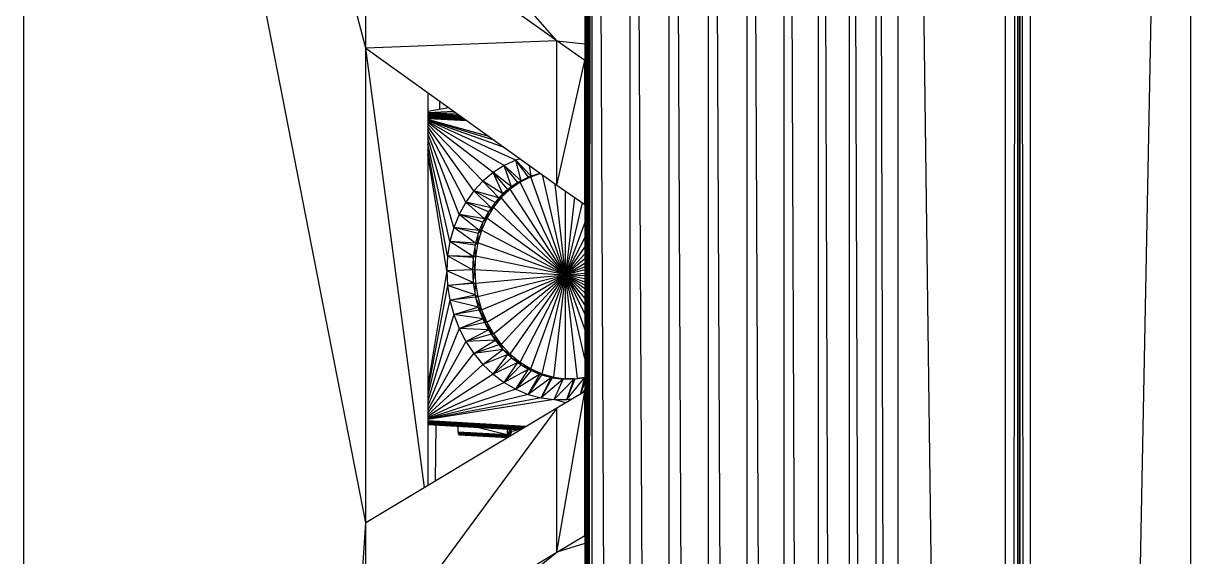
# Model space of a CAD drawing. Header units: millimetres. Extents: x -72 to 40, y 37 to 183.
# Drawn here: x 21.55 to 40.18, y 133.21 to 141.72 of the extents above; entities that cross this region are included whole.
import ezdxf

# ---------------------------------------------------------------- set-up
doc = ezdxf.new("R2010")
doc.units = ezdxf.units.MM
doc.layers.add('Shape2DView002', color=7, linetype='CONTINUOUS')

msp = doc.modelspace()

# ---------------------------------------------------------------- linework, layer by layer
at = {"layer": 'Shape2DView002'}
for p, q in [((40.182, 175.283), (37.622, 40.961)), ((40.182, 41.989), (40.182, 175.283)), ((37.418, 174.194), (37.225, 40.86)), ((37.456, 174.203), (37.418, 40.9)), ((37.418, 174.194), (37.418, 40.9)), ((37.622, 40.961), (37.456, 174.203)), ((37.456, 174.203), (37.456, 40.909)), ((37.622, 174.255), (37.622, 40.961)), ((37.225, 40.86), (37.225, 174.154)), ((35.516, 40.551), (35.516, 173.845)), ((37.225, 40.86), (35.516, 173.845)), ((30.514, 72.911), (30.632, 173.663)), ((30.632, 173.663), (30.514, 75.21)), ((30.632, 173.663), (30.514, 78.194)), ((30.632, 173.663), (30.514, 80.492)), ((30.632, 173.663), (30.514, 88.071)), ((30.632, 173.663), (30.514, 90.369)), ((30.632, 173.663), (30.514, 93.354)), ((30.632, 173.663), (30.514, 95.652)), ((30.632, 173.663), (30.514, 103.231)), ((30.632, 173.663), (30.514, 105.529)), ((30.632, 173.663), (30.514, 108.513)), ((30.632, 173.663), (30.514, 110.812)), ((30.632, 173.663), (30.514, 118.39)), ((30.632, 173.663), (30.514, 120.689)), ((30.632, 173.663), (30.514, 123.673)), ((30.632, 173.663), (30.514, 125.971)), ((30.632, 173.663), (30.514, 133.55)), ((30.632, 173.663), (30.514, 135.848)), ((30.632, 173.663), (30.514, 138.833)), ((30.632, 173.663), (30.514, 141.131)), ((30.632, 40.369), (30.632, 173.663)), ((31.235, 40.352), (30.632, 173.663)), ((31.235, 40.352), (31.235, 173.646)), ((31.858, 40.344), (31.235, 173.646)), ((31.858, 40.344), (31.858, 173.638)), ((32.485, 40.346), (31.858, 173.638)), ((32.485, 40.346), (32.485, 173.64)), ((33.102, 40.358), (32.485, 173.64)), ((33.102, 40.358), (33.102, 173.652)), ((33.692, 40.38), (33.102, 173.652)), ((33.692, 40.38), (33.692, 173.674)), ((34.241, 40.411), (33.692, 173.674)), ((34.241, 40.411), (34.241, 173.705)), ((34.736, 40.451), (34.241, 173.705)), ((34.736, 40.451), (34.736, 173.745)), ((35.165, 40.498), (34.736, 173.745)), ((35.165, 40.498), (35.165, 173.792)), ((35.516, 40.551), (35.165, 173.792)), ((27.019, 133.751), (21.552, 161.751)), ((21.552, 161.751), (21.552, 52.828)), ((27.019, 141.329), (21.552, 161.751)), ((30.514, 148.71), (30.514, 141.131)), ((30.064, 141.441), (28.006, 143.806)), ((27.019, 141.329), (27.019, 143.628)), ((30.064, 141.441), (27.019, 143.628)), ((30.064, 141.441), (27.019, 141.329)), ((30.064, 139.142), (30.064, 141.441)), ((30.514, 141.131), (30.064, 141.441)), ((30.064, 141.441), (30.514, 141.398)), ((27.019, 133.751), (27.019, 141.329)), ((27.019, 141.329), (30.064, 139.142)), ((27.954, 134.314), (27.019, 141.329)), ((30.064, 139.142), (30.514, 141.131)), ((30.514, 138.833), (30.514, 141.131)), ((28.006, 140.621), (28.006, 134.345)), ((28.196, 140.484), (28.195, 140.353)), ((28.006, 140.319), (28.341, 140.38)), ((28.006, 140.302), (28.423, 140.321)), ((28.006, 140.295), (28.467, 140.289)), ((28.006, 140.29), (28.507, 140.261)), ((28.006, 140.289), (28.508, 140.26)), ((28.006, 140.289), (28.509, 140.259)), ((28.006, 140.287), (28.51, 140.258)), ((28.006, 140.286), (28.513, 140.257)), ((28.006, 140.286), (28.514, 140.256)), ((28.006, 140.283), (28.516, 140.254)), ((28.006, 140.281), (28.52, 140.251)), ((28.006, 140.281), (28.521, 140.25)), ((28.006, 140.278), (28.525, 140.247)), ((28.006, 140.274), (28.529, 140.244)), ((28.006, 140.274), (28.532, 140.243)), ((28.006, 140.27), (28.536, 140.239)), ((28.006, 140.262), (28.547, 140.232)), ((28.006, 140.262), (28.549, 140.23)), ((28.006, 140.252), (28.561, 140.222)), ((28.006, 140.252), (28.564, 140.219)), ((28.006, 140.242), (28.577, 140.21)), ((28.006, 140.241), (28.58, 140.208)), ((28.006, 140.23), (28.594, 140.198)), ((28.006, 140.23), (28.598, 140.195)), ((28.006, 140.218), (28.612, 140.185)), ((28.006, 140.218), (28.615, 140.183)), ((28.006, 140.207), (28.629, 140.173)), ((28.006, 140.206), (28.633, 140.17)), ((28.985, 139.917), (28.006, 140.186)), ((29.065, 139.86), (28.006, 140.183)), ((29.24, 139.734), (28.006, 140.178)), ((29.414, 139.541), (28.006, 140.17)), ((29.226, 139.455), (28.006, 140.157)), ((29.049, 139.343), (28.006, 140.14)), ((28.006, 140.114), (28.886, 139.207)), ((28.74, 139.049), (28.006, 140.079)), ((28.613, 138.87), (28.006, 140.031)), ((28.506, 138.674), (28.006, 139.967)), ((28.421, 138.464), (28.006, 139.888)), ((28.36, 138.242), (28.006, 139.797)), ((28.322, 138.012), (28.006, 139.706)), ((28.31, 137.776), (28.006, 139.635)), ((29.414, 139.541), (29.226, 139.455)), ((29.48, 139.561), (29.414, 139.541)), ((29.495, 139.211), (29.414, 139.541)), ((29.614, 139.268), (29.414, 139.541)), ((29.654, 139.284), (29.414, 139.541)), ((29.226, 139.455), (29.049, 139.343)), ((29.345, 139.116), (29.226, 139.455)), ((29.444, 139.182), (29.226, 139.455)), ((29.495, 139.211), (29.226, 139.455)), ((29.654, 139.284), (29.631, 139.453)), ((28.886, 139.207), (28.74, 139.049)), ((29.049, 139.343), (28.886, 139.207)), ((29.143, 138.936), (28.886, 139.207)), ((29.207, 139.001), (28.886, 139.207)), ((29.207, 139.001), (29.049, 139.343)), ((29.286, 139.07), (29.049, 139.343)), ((29.345, 139.116), (29.049, 139.343)), ((29.481, 139.188), (29.323, 139.077)), ((29.444, 139.182), (29.323, 139.077)), ((29.444, 139.182), (29.345, 139.116)), ((29.495, 139.211), (29.444, 139.182)), ((29.481, 139.188), (29.444, 139.182)), ((29.651, 139.274), (29.481, 139.188)), ((29.614, 139.268), (29.481, 139.188)), ((29.481, 139.188), (29.495, 139.211)), ((30.206, 137.71), (29.481, 139.188)), ((29.614, 139.268), (29.495, 139.211)), ((29.654, 139.284), (29.614, 139.268)), ((29.651, 139.274), (29.614, 139.268)), ((29.651, 139.274), (29.793, 139.327)), ((29.808, 139.326), (29.651, 139.274)), ((29.651, 139.274), (29.654, 139.284)), ((30.206, 137.71), (29.651, 139.274)), ((29.793, 139.327), (29.654, 139.284)), ((29.793, 139.327), (29.781, 139.345)), ((29.804, 139.329), (29.793, 139.327)), ((29.803, 139.329), (29.793, 139.327)), ((30.206, 137.71), (29.837, 139.305)), ((28.74, 139.049), (28.613, 138.87)), ((29.018, 138.78), (28.74, 139.049)), ((29.083, 138.866), (28.74, 139.049)), ((29.143, 138.936), (28.74, 139.049)), ((29.207, 139.001), (29.143, 138.936)), ((29.323, 139.077), (29.18, 138.942)), ((29.286, 139.07), (29.18, 138.942)), ((29.18, 138.942), (29.207, 139.001)), ((29.286, 139.07), (29.207, 139.001)), ((29.345, 139.116), (29.286, 139.07)), ((29.323, 139.077), (29.286, 139.07)), ((29.323, 139.077), (29.345, 139.116)), ((30.206, 137.71), (29.323, 139.077)), ((30.206, 137.71), (30.04, 139.159)), ((30.064, 139.142), (30.514, 138.833)), ((30.206, 137.71), (30.206, 139.045)), ((28.613, 138.87), (28.506, 138.674)), ((28.913, 138.606), (28.613, 138.87)), ((28.975, 138.715), (28.613, 138.87)), ((29.018, 138.78), (28.613, 138.87)), ((29.083, 138.866), (29.018, 138.78)), ((29.18, 138.942), (29.055, 138.787)), ((29.055, 138.787), (29.083, 138.866)), ((29.18, 138.942), (29.083, 138.866)), ((29.143, 138.936), (29.083, 138.866)), ((29.18, 138.942), (29.143, 138.936)), ((30.206, 137.71), (29.18, 138.942)), ((30.349, 138.946), (30.206, 137.71)), ((30.206, 137.71), (30.478, 138.857)), ((30.514, 138.833), (30.514, 135.848)), ((28.506, 138.674), (28.421, 138.464)), ((28.829, 138.416), (28.506, 138.674)), ((28.885, 138.549), (28.506, 138.674)), ((28.913, 138.606), (28.506, 138.674)), ((28.95, 138.612), (28.866, 138.423)), ((28.95, 138.612), (28.885, 138.549)), ((28.913, 138.606), (28.885, 138.549)), ((28.975, 138.715), (28.913, 138.606)), ((28.95, 138.612), (28.913, 138.606)), ((29.055, 138.787), (28.95, 138.612)), ((28.95, 138.612), (28.975, 138.715)), ((30.206, 137.71), (28.95, 138.612)), ((29.055, 138.787), (28.975, 138.715)), ((29.018, 138.78), (28.975, 138.715)), ((29.055, 138.787), (29.018, 138.78)), ((30.206, 137.71), (29.055, 138.787)), ((28.421, 138.464), (28.36, 138.242)), ((28.768, 138.214), (28.421, 138.464)), ((28.813, 138.37), (28.421, 138.464)), ((28.829, 138.416), (28.421, 138.464)), ((28.866, 138.423), (28.805, 138.221)), ((28.866, 138.423), (28.813, 138.37)), ((28.885, 138.549), (28.829, 138.416)), ((28.866, 138.423), (28.829, 138.416)), ((28.866, 138.423), (28.885, 138.549)), ((30.206, 137.71), (28.866, 138.423)), ((30.514, 138.544), (30.206, 137.71)), ((28.36, 138.242), (28.322, 138.012)), ((28.731, 138.004), (28.36, 138.242)), ((28.761, 138.182), (28.36, 138.242)), ((28.768, 138.214), (28.36, 138.242)), ((28.813, 138.37), (28.768, 138.214)), ((28.805, 138.221), (28.813, 138.37)), ((28.829, 138.416), (28.813, 138.37)), ((30.514, 138.303), (30.206, 137.71)), ((28.761, 138.182), (28.731, 138.004)), ((28.805, 138.221), (28.761, 138.182)), ((28.768, 138.214), (28.761, 138.182)), ((28.768, 138.01), (28.761, 138.182)), ((28.805, 138.221), (28.768, 138.01)), ((28.805, 138.221), (28.768, 138.214)), ((30.206, 137.71), (28.805, 138.221)), ((30.206, 137.71), (30.514, 138.152)), ((30.514, 138.045), (30.206, 137.71)), ((28.322, 138.012), (28.31, 137.776)), ((28.719, 137.788), (28.322, 138.012)), ((28.729, 137.987), (28.322, 138.012)), ((28.731, 138.004), (28.322, 138.012)), ((28.729, 137.987), (28.719, 137.788)), ((28.768, 138.01), (28.729, 137.987)), ((28.731, 138.004), (28.729, 137.987)), ((28.756, 137.795), (28.729, 137.987)), ((28.768, 138.01), (28.731, 138.004)), ((28.768, 138.01), (28.756, 137.795)), ((30.206, 137.71), (28.768, 138.01)), ((30.514, 137.963), (30.206, 137.71)), ((30.206, 137.71), (30.514, 137.896)), ((28.31, 137.776), (28.006, 135.954)), ((28.719, 137.788), (28.31, 137.776)), ((28.31, 137.776), (28.322, 137.54)), ((28.729, 137.588), (28.31, 137.776)), ((28.756, 137.795), (28.719, 137.788)), ((28.719, 137.788), (28.729, 137.588)), ((28.729, 137.588), (28.756, 137.795)), ((28.756, 137.795), (30.206, 137.71)), ((28.756, 137.795), (28.768, 137.578)), ((28.768, 137.578), (30.206, 137.71)), ((28.805, 137.363), (30.206, 137.71)), ((28.866, 137.154), (30.206, 137.71)), ((28.95, 136.954), (30.206, 137.71)), ((29.055, 136.768), (30.206, 137.71)), ((29.18, 136.598), (30.206, 137.71)), ((29.323, 136.446), (30.206, 137.71)), ((29.481, 136.317), (30.206, 137.71)), ((29.651, 136.211), (30.206, 137.71)), ((29.83, 136.131), (30.206, 137.71)), ((30.016, 136.078), (30.206, 137.71)), ((30.514, 137.839), (30.206, 137.71)), ((30.514, 137.787), (30.206, 137.71)), ((30.206, 137.71), (30.514, 137.739)), ((30.206, 136.053), (30.206, 137.71)), ((30.395, 136.056), (30.206, 137.71)), ((30.206, 137.71), (30.514, 137.598)), ((30.514, 137.646), (30.206, 137.71)), ((30.514, 137.692), (30.206, 137.71)), ((30.206, 137.71), (30.514, 137.422)), ((30.514, 137.489), (30.206, 137.71)), ((30.514, 137.546), (30.206, 137.71)), ((30.206, 137.71), (30.514, 137.082)), ((30.514, 137.233), (30.206, 137.71)), ((30.514, 137.34), (30.206, 137.71)), ((30.514, 136.376), (30.206, 137.71)), ((30.514, 136.841), (30.206, 137.71)), ((28.322, 137.54), (28.006, 135.882)), ((28.322, 137.54), (28.729, 137.588)), ((28.731, 137.571), (28.322, 137.54)), ((28.322, 137.54), (28.36, 137.305)), ((28.761, 137.389), (28.322, 137.54)), ((28.729, 137.588), (28.768, 137.578)), ((28.729, 137.588), (28.731, 137.571)), ((28.731, 137.571), (28.768, 137.578)), ((28.731, 137.571), (28.761, 137.389)), ((28.761, 137.389), (28.768, 137.578)), ((28.768, 137.578), (28.805, 137.363)), ((28.36, 137.305), (28.006, 135.792)), ((28.36, 137.305), (28.761, 137.389)), ((28.768, 137.356), (28.36, 137.305)), ((28.36, 137.305), (28.421, 137.076)), ((28.813, 137.195), (28.36, 137.305)), ((28.761, 137.389), (28.805, 137.363)), ((28.761, 137.389), (28.768, 137.356)), ((28.768, 137.356), (28.805, 137.363)), ((28.768, 137.356), (28.813, 137.195)), ((28.866, 137.154), (28.768, 137.356)), ((28.805, 137.363), (28.866, 137.154)), ((28.421, 137.076), (28.813, 137.195)), ((28.829, 137.147), (28.421, 137.076)), ((28.813, 137.195), (28.866, 137.154)), ((28.813, 137.195), (28.829, 137.147)), ((28.829, 137.147), (28.866, 137.154)), ((28.829, 137.147), (28.95, 136.954)), ((28.829, 137.147), (28.885, 137.008)), ((28.866, 137.154), (28.95, 136.954)), ((28.421, 137.076), (28.006, 135.7)), ((28.421, 137.076), (28.506, 136.856)), ((28.885, 137.008), (28.421, 137.076)), ((28.506, 136.856), (28.885, 137.008)), ((28.913, 136.948), (28.506, 136.856)), ((28.885, 137.008), (28.95, 136.954)), ((28.885, 137.008), (28.913, 136.948)), ((28.913, 136.948), (28.95, 136.954)), ((28.913, 136.948), (29.055, 136.768)), ((28.913, 136.948), (28.975, 136.831)), ((28.95, 136.954), (29.055, 136.768)), ((28.506, 136.856), (28.006, 135.621)), ((28.506, 136.856), (28.613, 136.648)), ((28.975, 136.831), (28.506, 136.856)), ((28.613, 136.648), (28.975, 136.831)), ((29.018, 136.761), (28.613, 136.648)), ((28.975, 136.831), (29.055, 136.768)), ((28.975, 136.831), (29.018, 136.761)), ((29.018, 136.761), (29.055, 136.768)), ((29.018, 136.761), (29.18, 136.598)), ((29.018, 136.761), (29.083, 136.667)), ((29.055, 136.768), (29.18, 136.598)), ((28.613, 136.648), (28.006, 135.557)), ((29.083, 136.667), (28.613, 136.648)), ((28.613, 136.648), (28.74, 136.454)), ((28.74, 136.454), (29.083, 136.667)), ((29.143, 136.591), (28.74, 136.454)), ((29.083, 136.667), (29.18, 136.598)), ((29.083, 136.667), (29.143, 136.591)), ((29.143, 136.591), (29.18, 136.598)), ((29.143, 136.591), (29.207, 136.519)), ((29.18, 136.598), (29.323, 136.446)), ((29.207, 136.519), (29.18, 136.598)), ((28.006, 135.509), (28.74, 136.454)), ((29.207, 136.519), (28.74, 136.454)), ((28.74, 136.454), (28.886, 136.279)), ((28.886, 136.279), (29.207, 136.519)), ((29.286, 136.44), (28.886, 136.279)), ((29.049, 136.123), (29.286, 136.44)), ((29.345, 136.387), (29.049, 136.123)), ((29.207, 136.519), (29.323, 136.446)), ((29.207, 136.519), (29.286, 136.44)), ((29.286, 136.44), (29.323, 136.446)), ((29.286, 136.44), (29.345, 136.387)), ((29.323, 136.446), (29.481, 136.317)), ((29.345, 136.387), (29.323, 136.446)), ((29.345, 136.387), (29.481, 136.317)), ((29.345, 136.387), (29.444, 136.31)), ((28.886, 136.279), (28.006, 135.474)), ((28.886, 136.279), (29.049, 136.123)), ((29.444, 136.31), (29.049, 136.123)), ((29.226, 135.991), (29.444, 136.31)), ((29.495, 136.275), (29.226, 135.991)), ((29.614, 136.204), (29.226, 135.991)), ((29.414, 135.883), (29.614, 136.204)), ((29.654, 136.183), (29.414, 135.883)), ((29.444, 136.31), (29.481, 136.317)), ((29.444, 136.31), (29.495, 136.275)), ((29.481, 136.317), (29.651, 136.211)), ((29.495, 136.275), (29.481, 136.317)), ((29.495, 136.275), (29.651, 136.211)), ((29.495, 136.275), (29.614, 136.204)), ((29.614, 136.204), (29.651, 136.211)), ((29.614, 136.204), (29.654, 136.183)), ((29.651, 136.211), (29.83, 136.131)), ((29.654, 136.183), (29.651, 136.211)), ((29.654, 136.183), (29.83, 136.131)), ((29.654, 136.183), (29.793, 136.124)), ((29.049, 136.123), (28.006, 135.449)), ((29.049, 136.123), (29.226, 135.991)), ((29.793, 136.124), (29.414, 135.883)), ((29.611, 135.801), (29.793, 136.124)), ((29.822, 136.114), (29.611, 135.801)), ((29.979, 136.071), (29.611, 135.801)), ((29.793, 136.124), (29.83, 136.131)), ((29.793, 136.124), (29.822, 136.114)), ((29.814, 135.747), (29.979, 136.071)), ((29.994, 136.068), (29.814, 135.747)), ((30.169, 136.046), (29.814, 135.747)), ((29.822, 136.114), (29.83, 136.131)), ((29.822, 136.114), (30.016, 136.078)), ((29.822, 136.114), (29.979, 136.071)), ((29.83, 136.131), (30.016, 136.078)), ((29.979, 136.071), (30.016, 136.078)), ((29.979, 136.071), (29.994, 136.068)), ((29.994, 136.068), (30.016, 136.078)), ((29.994, 136.068), (30.206, 136.053)), ((29.994, 136.068), (30.169, 136.046)), ((30.016, 136.078), (30.206, 136.053)), ((30.343, 136.048), (30.021, 135.721)), ((30.021, 135.721), (30.169, 136.046)), ((30.169, 136.046), (30.206, 136.053)), ((30.169, 136.046), (30.343, 136.048)), ((30.206, 136.053), (30.395, 136.056)), ((30.343, 136.048), (30.206, 136.053)), ((30.227, 135.723), (30.514, 136.072)), ((30.227, 135.723), (30.358, 136.049)), ((30.227, 135.723), (30.343, 136.048)), ((30.343, 136.048), (30.395, 136.056)), ((30.343, 136.048), (30.358, 136.049)), ((30.358, 136.049), (30.514, 136.074)), ((30.358, 136.049), (30.395, 136.056)), ((30.395, 136.056), (30.514, 136.076)), ((30.514, 136.074), (30.395, 136.056)), ((30.444, 135.808), (30.514, 136.068)), ((28.006, 135.431), (29.226, 135.991)), ((29.414, 135.883), (28.006, 135.419)), ((29.226, 135.991), (29.414, 135.883)), ((29.414, 135.883), (29.611, 135.801)), ((30.064, 133.285), (30.514, 135.848)), ((30.514, 135.848), (30.064, 135.584)), ((30.45, 135.811), (30.514, 135.995)), ((30.482, 135.83), (30.514, 135.877)), ((30.514, 133.55), (30.514, 135.848)), ((29.611, 135.801), (28.006, 135.41)), ((29.814, 135.747), (28.006, 135.405)), ((30.021, 135.721), (28.006, 135.402)), ((29.611, 135.801), (29.814, 135.747)), ((29.814, 135.747), (30.021, 135.721)), ((30.021, 135.721), (30.227, 135.723)), ((30.209, 135.669), (30.021, 135.721)), ((30.227, 135.723), (30.326, 135.738)), ((30.275, 135.708), (30.227, 135.723)), ((30.064, 135.584), (27.019, 131.452)), ((30.064, 135.584), (27.019, 133.751)), ((30.064, 133.285), (30.064, 135.584)), ((29.576, 135.291), (28.006, 135.382)), ((29.566, 135.284), (28.006, 135.371)), ((29.559, 135.28), (28.006, 135.37)), ((29.549, 135.274), (28.006, 135.36)), ((29.542, 135.27), (28.006, 135.359)), ((29.527, 135.261), (28.006, 135.349)), ((29.533, 135.264), (28.006, 135.349)), ((29.513, 135.252), (28.006, 135.34)), ((29.518, 135.255), (28.006, 135.34)), ((29.5, 135.245), (28.006, 135.332)), ((29.505, 135.248), (28.006, 135.332)), ((29.491, 135.239), (28.006, 135.325)), ((29.494, 135.241), (28.006, 135.325)), ((29.488, 135.237), (28.006, 135.323)), ((29.486, 135.236), (28.006, 135.322)), ((29.482, 135.234), (28.006, 135.32)), ((29.483, 135.234), (28.006, 135.32)), ((29.484, 135.235), (28.006, 135.32)), ((29.48, 135.232), (28.006, 135.318)), ((29.48, 135.233), (28.006, 135.318)), ((29.478, 135.231), (28.006, 135.317)), ((29.476, 135.23), (28.006, 135.316)), ((29.476, 135.23), (28.006, 135.316)), ((29.476, 135.23), (28.006, 135.316)), ((29.476, 135.23), (28.006, 135.316)), ((29.477, 135.231), (28.006, 135.316)), ((29.477, 135.231), (28.006, 135.316)), ((28.135, 135.308), (28.124, 134.416)), ((28.49, 135.201), (28.49, 135.288)), ((29.273, 135.155), (28.817, 135.268)), ((28.49, 135.201), (28.49, 135.193)), ((29.273, 135.155), (28.49, 135.201)), ((28.49, 135.193), (29.273, 135.155)), ((28.49, 135.193), (28.491, 135.185)), ((29.273, 135.147), (28.49, 135.193)), ((28.491, 135.185), (29.273, 135.147)), ((28.491, 135.185), (28.493, 135.179)), ((29.274, 135.14), (28.491, 135.185)), ((28.493, 135.179), (29.274, 135.14)), ((28.493, 135.179), (28.495, 135.172)), ((29.275, 135.133), (28.493, 135.179)), ((28.495, 135.172), (29.275, 135.133)), ((28.495, 135.172), (28.497, 135.167)), ((29.277, 135.127), (28.495, 135.172)), ((28.497, 135.167), (29.277, 135.127)), ((28.497, 135.167), (28.5, 135.162)), ((29.28, 135.121), (28.497, 135.167)), ((28.5, 135.162), (29.28, 135.121)), ((28.5, 135.162), (28.503, 135.159)), ((29.283, 135.117), (28.5, 135.162)), ((28.503, 135.159), (29.283, 135.117)), ((28.503, 135.159), (28.507, 135.156)), ((29.282, 135.113), (28.503, 135.159)), ((28.507, 135.156), (29.282, 135.113)), ((28.507, 135.156), (28.511, 135.155)), ((29.279, 135.112), (28.507, 135.156)), ((28.511, 135.155), (29.279, 135.112)), ((29.278, 135.111), (28.511, 135.155)), ((29.273, 135.242), (29.273, 135.155)), ((29.314, 135.24), (29.273, 135.155)), ((29.323, 135.239), (29.273, 135.155)), ((29.318, 135.239), (29.273, 135.155)), ((29.273, 135.155), (29.327, 135.235)), ((29.273, 135.147), (29.327, 135.235)), ((29.273, 135.147), (29.273, 135.155)), ((29.274, 135.14), (29.273, 135.147)), ((29.274, 135.14), (29.327, 135.235)), ((29.274, 135.14), (29.329, 135.23)), ((29.275, 135.133), (29.274, 135.14)), ((29.275, 135.133), (29.329, 135.23)), ((29.277, 135.127), (29.275, 135.133)), ((29.277, 135.127), (29.329, 135.23)), ((29.28, 135.121), (29.277, 135.127)), ((29.28, 135.121), (29.329, 135.23)), ((29.283, 135.117), (29.28, 135.121)), ((29.283, 135.117), (29.329, 135.23)), ((29.285, 135.115), (29.283, 135.117)), ((29.287, 135.117), (29.329, 135.23)), ((29.293, 135.12), (29.329, 135.23)), ((29.332, 135.225), (29.293, 135.12)), ((29.298, 135.123), (29.332, 135.225)), ((29.336, 135.222), (29.299, 135.123)), ((29.303, 135.126), (29.336, 135.222)), ((29.339, 135.219), (29.304, 135.126)), ((29.347, 135.218), (29.305, 135.127)), ((29.343, 135.218), (29.305, 135.127)), ((29.326, 135.239), (29.327, 135.235)), ((29.327, 135.235), (29.329, 135.23)), ((29.329, 135.23), (29.332, 135.225)), ((29.332, 135.225), (29.336, 135.222)), ((29.336, 135.222), (29.339, 135.219)), ((29.347, 135.218), (29.337, 135.221)), ((29.339, 135.219), (29.343, 135.218)), ((29.347, 135.218), (29.342, 135.219)), ((29.343, 135.218), (29.347, 135.218)), ((29.347, 135.218), (29.428, 135.233)), ((21.552, 52.828), (27.019, 133.751)), ((27.019, 131.452), (27.019, 133.751)), ((30.064, 133.285), (30.514, 133.55)), ((30.514, 133.425), (30.064, 133.285)), ((30.514, 133.55), (30.514, 125.971)), ((27.019, 131.452), (30.064, 133.285)), ((28.006, 131.631), (30.064, 133.285))]:
    msp.add_line(p, q, dxfattribs=at)

doc.saveas('drawing.dxf')
